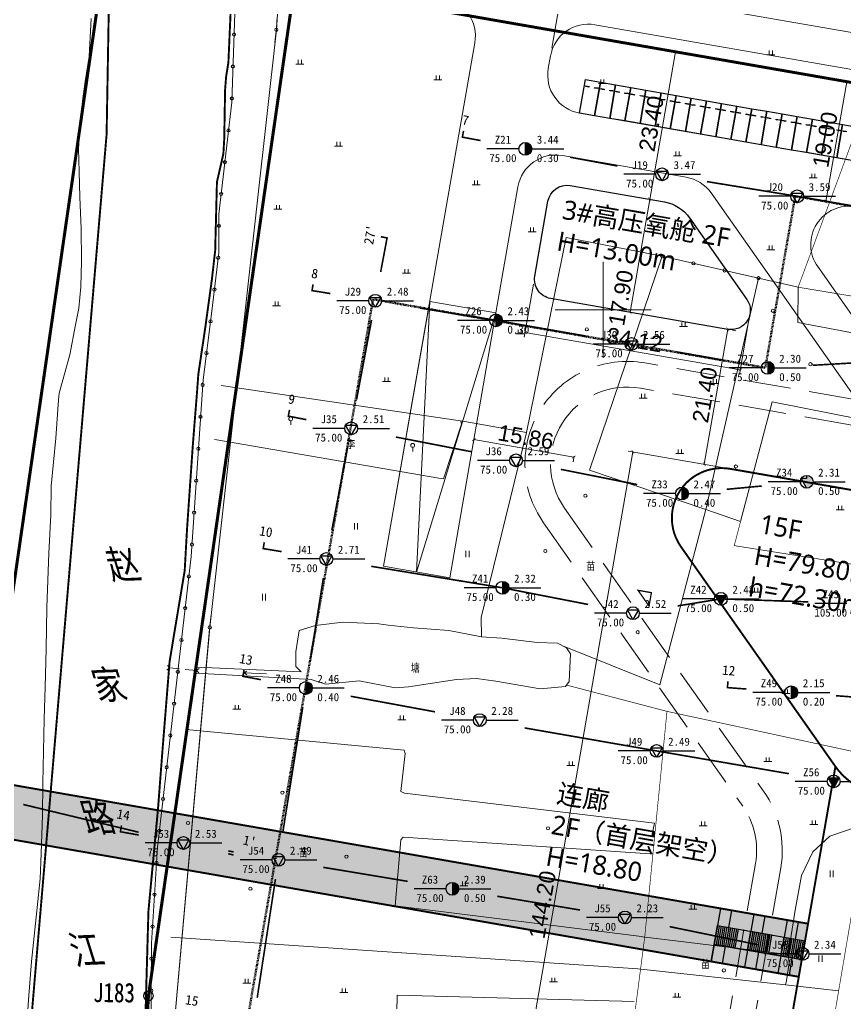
# Model space of a CAD drawing. Extents: x 274235 to 276654, y 142848 to 144425.
# Drawn here: x 275008.8 to 275137.8, y 143291.7 to 143445.3 of the extents above; entities that cross this region are included whole.
import ezdxf
from ezdxf.enums import TextEntityAlignment as Align

# ---------------------------------------------------------------- set-up
doc = ezdxf.new("R2010")
doc.units = 0
doc.header["$LTSCALE"] = 1.5
doc.header["$PDMODE"] = 1
doc.header["$PDSIZE"] = 0.2
for name, pattern in [('__DASH', [0.35, 0.25, -0.1]), ('ACAD_ISO04W100', [30, 24, -3, 0, -3]), ('X31', [1.8, 1.2, -0.6]), ('X5', [3, 2, -1])]:
    doc.linetypes.add(name, pattern=pattern)
doc.layers.get('0').update_dxf_attribs({"linetype": 'CONTINUOUS', "lineweight": 0})
doc.layers.get('Defpoints').update_dxf_attribs({"linetype": 'CONTINUOUS'})
for name, color, linetype, lineweight in [('_ACM-A-ANNO-DIMS', 7, 'CONTINUOUS', 5), ('_ACM-A-SHBD-GRID-NPLT', 14, 'CONTINUOUS', 13), ('_ACM-A-SITE-OTLN', 3, 'CONTINUOUS', 25), ('_ACM-A-SITE-ROAD', 2, 'CONTINUOUS', 18), ('_ACM-A-SITE-WALL', 5, 'CONTINUOUS', 50), ('_ACM-A-WALL-PATT', 8, 'CONTINUOUS', 9), ('ACM-A-ANNO-TEXT', 7, 'CONTINUOUS', 18), ('GXYZ', 8, 'CONTINUOUS', 0), ('JZD', 1, 'CONTINUOUS', 0), ('JZP', 1, 'CONTINUOUS', 0), ('SXSS', 8, 'CONTINUOUS', 0), ('TK', 7, 'CONTINUOUS', 0), ('ZBTZ', 8, 'CONTINUOUS', 0)]:
    doc.layers.add(name, color=color, linetype=linetype, lineweight=lineweight)
for name, color, linetype in [('A-PRKG', 8, 'CONTINUOUS'), ('ACM-G-SEXIT', 7, 'CONTINUOUS'), ('EVA', 230, 'CONTINUOUS'), ('HOLE', 1, 'CONTINUOUS'), ('Legends', 7, 'CONTINUOUS'), ('LY2', 7, 'ByLayer'), ('PROFILE', 241, 'CONTINUOUS')]:
    doc.layers.add(name, color=color, linetype=linetype)
doc.layers.add('ASSIST', color=8, linetype='CONTINUOUS', lineweight=0, plot=False)
doc.layers.add('T2006年到2024年报批数据汇总', color=7, linetype='CONTINUOUS', lineweight=60, true_color=0x0070ff)
doc.styles.add('$1$微软雅黑', font='', dxfattribs={"height": 250})
doc.styles.add('_ACM-G-NOTES', font='arial.ttf', dxfattribs={"height": 2.5})
doc.styles.add('HZ', font='', dxfattribs={"width": 0.8})
doc.styles.add('ST', font='')
doc.styles.add('宋体', font='')
doc.styles.add('水系性质说明', font='', dxfattribs={"width": 0.8, "height": 1.25})
doc.styles.add('河流名称(大)', font='', dxfattribs={"height": 2.75})
doc.styles.get('$1$微软雅黑').set_extended_font_data('Microsoft YaHei')
doc.styles.get('HZ').set_extended_font_data('NSimSun')
doc.styles.get('ST').set_extended_font_data('SimSun')
doc.styles.get('宋体').set_extended_font_data('SimSun')
doc.styles.get('水系性质说明').set_extended_font_data('NSimSun')
doc.styles.get('河流名称(大)').set_extended_font_data('NSimSun')
doc.linetypes.add('10421', pattern='A,2,[150,AAA.SHX,S=1,R=0,X=0,Y=1],1e-11', length=2)
doc.linetypes.add('1161', pattern='A,0,[149,AAA.SHX,S=0.15,R=0,X=0,Y=0],-1.6', length=1.6)
doc.dimstyles.new('_ACM-DIM-A_m', dxfattribs={"dimscale": 0.5, "dimtxt": 2.5, "dimasz": 1, "dimexe": 1.5, "dimexo": 2.5, "dimgap": 1, "dimtad": 1, "dimzin": 1, "dimdsep": 46, "dimtxsty": '_ACM-G-NOTES', "dimblk": 'ARCHTICK', "dimcen": 2.5, "dimclrd": 256, "dimclre": 256, "dimclrt": 256, "dimazin": 0, "dimtfac": 1, "dimtmove": 0, "dimatfit": 3, "dimldrblk": 'DOTSMALL', "dimfxl": 1, "dimlwd": 18, "dimlwe": 18, "dimarcsym": 0})

# ---------------------------------------------------------------- blocks, each defined once
blk = doc.blocks.new('gc119')
for p, q in [((-1.25, 0), (1.25, 0)), ((-0.5, 1.3), (-0.5, 0)), ((0.5, 1.3), (0.5, 0))]:
    blk.add_line(p, q)
blk = doc.blocks.new('gc170')
at = {"linetype": 'Continuous'}
blk.add_circle((0, 0), 0.5, dxfattribs=at)
blk = doc.blocks.new('gc121')
for p, q in [((-0.5, -1), (-0.5, 1)), ((0.5, -1), (0.5, 1))]:
    blk.add_line(p, q)
blk = doc.blocks.new('gc013c')
at = {"linetype": 'Continuous'}
blk.add_line((0.5, 0), (4, 0), dxfattribs=at)
at = {"linetype": 'Continuous', "const_width": 0.15, "flags": 128}
blk.add_lwpolyline([(3.775, 0, 1), (3.925, 0, 1)], format="xyb", close=True, dxfattribs=at)
blk = doc.blocks.new('gc325')
blk.add_line((0, 0), (0, 1.3))
blk.add_circle((0, 1.9), 0.6)
blk = doc.blocks.new('gc086')
for p, q in [((0, 0), (7, 0)), ((7, 0), (6.18, 0.57)), ((7, 0), (6.18, -0.57))]:
    blk.add_line(p, q)
blk = doc.blocks.new('GC0000')
at = {"linetype": 'Continuous'}
blk.add_point((0, 0), dxfattribs=at)
blk = doc.blocks.new('A$C5E363402')
at = {"layer": '_ACM-A-WALL-PATT', "true_color": 0xc7c8ca}
h = blk.add_hatch(color=9, dxfattribs=at)
h.dxf.hatch_style = 1
h.paths.add_polyline_path([(345642, 52718), (351582, 46778), (385725, 80921), (542549, 80901), (542548, 89321), (382245, 89321)])
at = {"layer": '_ACM-A-SITE-OTLN'}
for p, q in [((382245, 89321), (541849, 89321)), ((528648, 86622), (528648, 83622)), ((528948, 86622), (528948, 83622)), ((529248, 86622), (529248, 83622)), ((529548, 86622), (529548, 83622)), ((529848, 86622), (529848, 83622)), ((530148, 86622), (530148, 83622)), ((530448, 86622), (530448, 83622)), ((530748, 86622), (530748, 83622)), ((531048, 86622), (531048, 83622)), ((531348, 86622), (531348, 83622)), ((531648, 86622), (531648, 83622)), ((531948, 86622), (531948, 83622)), ((533948, 86622), (533948, 83622)), ((534248, 86622), (534248, 83622)), ((534548, 86622), (534548, 83622)), ((534848, 86622), (534848, 83622)), ((535148, 86622), (535148, 83622)), ((535448, 86622), (535448, 83622)), ((535748, 86622), (535748, 83622)), ((536048, 86622), (536048, 83622)), ((536348, 86622), (536348, 83622)), ((536648, 86622), (536648, 83622)), ((536948, 86622), (536948, 83622)), ((537248, 86622), (537248, 83622)), ((539248, 86622), (539248, 83622)), ((539548, 86622), (539548, 83622)), ((539848, 86622), (539848, 83622)), ((540148, 86622), (540148, 83622)), ((540448, 86622), (540448, 83622)), ((540748, 86622), (540748, 83622)), ((541048, 86622), (541048, 83622)), ((541348, 86622), (541348, 83622)), ((541648, 86622), (541648, 83622)), ((541948, 86622), (541948, 83622)), ((542248, 86622), (542248, 83622)), ((542548, 86622), (542548, 83622))]:
    blk.add_line(p, q, dxfattribs=at)
at = {"layer": '_ACM-A-SITE-OTLN', "const_width": 300}
blk.add_lwpolyline([(542542, 114238, 0.1989124), (549825, 111222), (573679, 111222, 0.6681786), (579195, 124537), (550377, 153355, 0.2547066), (542244, 157222), (518389, 157222, 0.6681786), (512874, 143906)], format="xyb", close=True, dxfattribs=at)
blk.add_lwpolyline([(670186, 25622), (559110, 25622), (550377, 16888, -0.2547066), (542244, 13022), (518389, 13022, -0.6681786), (512874, 26337), (542548, 56011), (542548, 114232), (512874, 143906, -0.6681786), (518389, 157222), (542244, 157222, -0.2547066), (550377, 153355), (571710, 132022), (657586, 132022)], format="xyb", dxfattribs=at)
blk.add_lwpolyline([(345642, 52718), (351582, 46778), (385725, 80921), (542549, 80901), (542548, 89321), (382245, 89321)], close=True, dxfattribs=at)
blk.add_lwpolyline([(541847, 89321), (382245, 89321), (345811, 52887)], dxfattribs=at)
at = {"layer": '_ACM-A-SITE-OTLN'}
for points in [[(528648, 86622), (530448, 86622), (530448, 89322), (528648, 89322)], [(533948, 86622), (535748, 86622), (535748, 89322), (533948, 89322)], [(539248, 86622), (541048, 86622), (541048, 89322), (539248, 89322)], [(528648, 86622), (531948, 86622), (531948, 83622), (528648, 83622)], [(528648, 86622), (542548, 86622), (542548, 83622), (528648, 83622)], [(533948, 86622), (537248, 86622), (537248, 83622), (533948, 83622)], [(539248, 86622), (542548, 86622), (542548, 83622), (539248, 83622)], [(528648, 83622), (542548, 83622), (542548, 80922), (528648, 80922)], [(528648, 80922), (530448, 80922), (530448, 83622), (528648, 83622)], [(533948, 80922), (535748, 80922), (535748, 83622), (533948, 83622)], [(539248, 80922), (541048, 80922), (541048, 83622), (539248, 83622)]]:
    blk.add_lwpolyline(points, close=True, dxfattribs=at)
at = {"layer": 'LY2'}
for p, q in [((486131, 196522), (501104, 196522)), ((505346, 194764), (516372, 183738)), ((483131, 181617), (483131, 193522)), ((514251, 178617), (486131, 178617))]:
    blk.add_line(p, q, dxfattribs=at)
at = {"layer": 'LY2', "extrusion": (0, 0, -1)}
for centre, radius, start, end in [((-486131, 193522), 3000, 0.00056, 90.00011), ((-501104, 190522), 6000, 90.00011, 135.00022), ((-514251, 181617), 3000, 135.00022, 270.00011), ((-486131, 181617), 3000, 270.00011, 0.00056)]:
    blk.add_arc(centre, radius, start, end, dxfattribs=at)
blk = doc.blocks.new('PARKING_2400x5400')
for points in [[(2300, -600), (2300, 4700), (-100, 4700), (-100, -600)], [(650, 3750), (150, 3750), (150, 3650), (650, 3650)], [(2050, 3750), (1550, 3750), (1550, 3650), (2050, 3650)]]:
    blk.add_lwpolyline(points, close=True)
blk = doc.blocks.new('ROAD-BLOCK')
at = {"layer": '_ACM-A-SITE-ROAD'}
for p, q in [((-29.99, 203.59), (-135.01, 203.59)), ((-153.01, 197.6), (-153.01, 124.94)), ((-141.01, 197.6), (-141.01, 195.59)), ((-135.01, 189.59), (-29.99, 189.59)), ((-142.51, 156.59), (-142.51, 176.59))]:
    blk.add_line(p, q, dxfattribs=at)
blk.add_lwpolyline([(-136.51, 182.59), (-116.86, 182.59, -0.198912), (-112.62, 180.84), (-40.98, 109.2, 0.198912), (-31.79, 105.39), (5.99, 105.39, 0.198912), (15.18, 109.2), (42.2, 136.22, 0.198912), (46.01, 145.42), (46.01, 178.09, -0.414214), (50.51, 182.59), (76.12, 182.59, -0.414214), (83.12, 175.59)], format="xyb", dxfattribs=at)
blk.add_lwpolyline([(-94.23, 172.35), (-65.83, 143.95, 0.198912), (-61.59, 142.19), (-27.49, 142.19, 0.414214), (-21.49, 148.19), (-21.49, 176.59, 0.414214), (-27.49, 182.59), (-89.99, 182.59, 0.668179)], format="xyb", close=True, dxfattribs=at)
blk.add_lwpolyline([(-142.51, 156.59), (-153.01, 156.59), (-153.01, 114.59), (-142.51, 114.59)], close=True, dxfattribs=at)
blk.add_lwpolyline([(-153.01, 156.59), (-147.76, 114.59), (-142.51, 156.59)], dxfattribs=at)
for centre, start, end in [((-159.01, 197.59), 0, 90), ((-135.01, 197.59), 90, 180), ((-135.01, 195.59), 180, 270), ((-136.51, 176.59), 90, 180)]:
    blk.add_arc(centre, 6, start, end, dxfattribs=at)
at = {"layer": 'EVA'}
blk.add_line((-182.29, 201.59), (110.58, 201.59), dxfattribs=at)
at = {"layer": 'A-PRKG', "xscale": -0.0009999999999999987, "yscale": 0.0009999999999999987, "zscale": 0.0009999999999999994, "rotation": 359.9999999304366}
for p in [(-132.71, 190.19), (-130.31, 190.19), (-127.91, 190.19), (-125.51, 190.19), (-123.11, 190.19), (-120.71, 190.19), (-118.31, 190.19), (-115.91, 190.19), (-113.51, 190.19), (-111.11, 190.19), (-108.71, 190.19), (-106.31, 190.19), (-103.91, 190.19), (-101.51, 190.19), (-99.11, 190.19), (-96.71, 190.19), (-94.31, 190.19), (-91.91, 190.19)]:
    blk.add_blockref('PARKING_2400x5400', p, dxfattribs=at)
blk = doc.blocks.new('eva')
at = {"layer": '_ACM-A-SHBD-GRID-NPLT', "linetype": '__DASH', "ltscale": 20}
for points in [[(-7.42, 209.35), (-40.98, 209.35, 0.66818), (-52.29, 182.03), (-14.05, 143.79, -0.198879), (-10.53, 135.31), (-10.53, 110.59, -0.19895), (-14.04, 102.1), (-18.3, 97.85)], [(-7.42, 205.35), (-40.98, 205.35, 0.66818), (-49.46, 184.86), (-11.22, 146.62, -0.198879), (-6.53, 135.31), (-6.53, 110.59, -0.19895), (-11.22, 99.27), (-51.17, 59.32, 0.668178), (-43.39, 40.54), (-12.45, 40.54, 0.227735), (-3.09, 45.04, -0.227735), (9.4, 51.04), (107.58, 51.04, -0.198912)]]:
    blk.add_lwpolyline(points, format="xyb", dxfattribs=at)
blk = doc.blocks.new('A$C58C25E19')
at = {"color": 1, "linetype": 'Continuous', "flags": 128}
for points in [[(-50.64, -155.46), (-29.63, 4.77), (-68.97, 11.09)], [(301.63, -48.52), (63.21, -10.17), (9.88, -1.59), (0, 0), (-20.74, -158.13), (-22.96, -204.83), (-20.14, -257.95), (37.49, -285.84), (83.31, -310.98)]]:
    blk.add_lwpolyline(points, dxfattribs=at)
blk = doc.blocks.new('BASEMENT')
at = {"layer": '_ACM-A-SITE-WALL', "linetype": '__DASH', "ltscale": 10}
blk.add_lwpolyline([(1891631, 816805), (1681958, 816805), (1681958, 789605), (1619758, 789605), (1619758, 610202), (1652552, 575356), (1764854, 536805), (1911521, 536805), (1919331, 545026), (1919331, 788642), (1896831, 788642), (1896831, 836511), (1912251, 836494), (1912258, 843311), (1891631, 843311)], close=True, dxfattribs=at)
blk = doc.blocks.new('$0$entrance')
at = {"layer": 'ACM-G-SEXIT', "color": 12, "const_width": 0.2}
blk.add_lwpolyline([(1.5, -1.5), (-1.5, -1.5), (0, 0)], close=True, dxfattribs=at)
blk = doc.blocks.new('_ArchTick')
at = {"const_width": 0.15}
blk.add_lwpolyline([(-0.5, -0.5), (0.5, 0.5)], dxfattribs=at)
blk = doc.blocks.new('*D1748')
at = {"layer": '_ACM-A-ANNO-DIMS', "lineweight": 18}
for p, q in [((275080.83, 143446.88), (275082.07, 143453.95)), ((275081.94, 143453.21), (275093.76, 143451.15)), ((275091.97, 143440.87), (275093.89, 143451.89))]:
    blk.add_line(p, q, dxfattribs=at)
at = {"layer": 'Defpoints', "color": 0}
for p in [(275093.76, 143451.15), (275080.62, 143445.64), (275091.75, 143439.64)]:
    blk.add_point(p, dxfattribs=at)
at = {"layer": '_ACM-A-ANNO-DIMS', "lineweight": 18, "xscale": 0.5, "yscale": 0.5, "zscale": 0.5}
for p, rotation in [((275081.94, 143453.21), 170.1075691695914), ((275093.76, 143451.15), 350.1075691695913)]:
    blk.add_blockref('_ArchTick', p, dxfattribs=dict(at, rotation=rotation))
at = {"layer": '_ACM-A-ANNO-DIMS', "insert": (275088.15, 143453.93), "char_height": 2.5, "attachment_point": 5, "rotation": 350.1076, "style": '_ACM-G-NOTES'}
blk.add_mtext('12.00', dxfattribs=at)
blk = doc.blocks.new('_DotSmall')
at = {"color": 0, "linetype": 'ByBlock', "const_width": 0.5}
blk.add_lwpolyline([(-0.0625, 0, 1), (0.0625, 0, 1)], format="xyb", close=True, dxfattribs=at)
blk = doc.blocks.new('*D1749')
at = {"layer": '_ACM-A-ANNO-DIMS', "lineweight": 18}
for p, q in [((275091.97, 143440.87), (275093.89, 143451.89)), ((275093.76, 143451.15), (275209.04, 143431.05)), ((275207.25, 143420.78), (275209.17, 143431.79))]:
    blk.add_line(p, q, dxfattribs=at)
at = {"layer": 'Defpoints', "color": 0}
for p in [(275091.75, 143439.64), (275209.04, 143431.05), (275207.03, 143419.54)]:
    blk.add_point(p, dxfattribs=at)
at = {"layer": '_ACM-A-ANNO-DIMS', "lineweight": 18, "xscale": 0.5, "yscale": 0.5, "zscale": 0.5}
for p, rotation in [((275093.76, 143451.15), 170.1075691695914), ((275209.04, 143431.05), 350.1075691695913)]:
    blk.add_blockref('_ArchTick', p, dxfattribs=dict(at, rotation=rotation))
at = {"layer": '_ACM-A-ANNO-DIMS', "insert": (275151.7, 143442.85), "char_height": 2.5, "attachment_point": 5, "rotation": 350.1076, "style": '_ACM-G-NOTES'}
blk.add_mtext('117.02', dxfattribs=at)
blk = doc.blocks.new('*D1705')
at = {"layer": '_ACM-A-ANNO-DIMS', "lineweight": 18, "transparency": 16777216}
for p, q in [((-152.35, 105.4), (-150.98, 105.4)), ((-151.73, 86.4), (-151.73, 105.4)), ((-152.35, 86.4), (-150.98, 86.4))]:
    blk.add_line(p, q, dxfattribs=at)
at = {"layer": 'Defpoints', "color": 0, "transparency": 16777216}
for p in [(-153.6, 105.4), (-151.73, 105.4), (-153.6, 86.4)]:
    blk.add_point(p, dxfattribs=at)
at = {"layer": '_ACM-A-ANNO-DIMS', "lineweight": 18, "transparency": 16777216, "xscale": 0.5, "yscale": 0.5, "zscale": 0.5}
for p, rotation in [((-151.73, 105.4), 89.99999999999999), ((-151.73, 86.4), 270)]:
    blk.add_blockref('_ArchTick', p, dxfattribs=dict(at, rotation=rotation))
at = {"layer": '_ACM-A-ANNO-DIMS', "transparency": 16777216, "insert": (-153.5, 95.9), "char_height": 2.5, "attachment_point": 5, "rotation": 90, "style": '_ACM-G-NOTES'}
blk.add_mtext('19.00', dxfattribs=at)
blk = doc.blocks.new('*D1726')
at = {"layer": '_ACM-A-ANNO-DIMS', "lineweight": 18, "transparency": 16777216}
for p, q in [((-177.79, 105.4), (-179.65, 105.4)), ((-178.9, 82), (-178.9, 105.4)), ((-177.79, 82), (-179.65, 82))]:
    blk.add_line(p, q, dxfattribs=at)
at = {"layer": 'Defpoints', "color": 0, "transparency": 16777216}
for p in [(-178.9, 105.4), (-176.54, 105.4), (-176.54, 82)]:
    blk.add_point(p, dxfattribs=at)
at = {"layer": '_ACM-A-ANNO-DIMS', "lineweight": 18, "transparency": 16777216, "xscale": 0.5, "yscale": 0.5, "zscale": 0.5}
for p, rotation in [((-178.9, 105.4), 90), ((-178.9, 82), 270)]:
    blk.add_blockref('_ArchTick', p, dxfattribs=dict(at, rotation=rotation))
at = {"layer": '_ACM-A-ANNO-DIMS', "transparency": 16777216, "insert": (-180.68, 93.7), "char_height": 2.5, "attachment_point": 5, "rotation": 90, "style": '_ACM-G-NOTES'}
blk.add_mtext('23.40', dxfattribs=at)
blk = doc.blocks.new('*D1727')
at = {"layer": '_ACM-A-ANNO-DIMS', "lineweight": 18, "transparency": 16777216}
for p, q in [((-178.9, 82), (-178.9, 64.1)), ((-177.65, 82), (-178.15, 82)), ((-177.65, 64.1), (-178.15, 64.1))]:
    blk.add_line(p, q, dxfattribs=at)
at = {"layer": 'Defpoints', "color": 0, "transparency": 16777216}
for p in [(-178.9, 82), (-178.9, 64.1), (-178.9, 64.1)]:
    blk.add_point(p, dxfattribs=at)
at = {"layer": '_ACM-A-ANNO-DIMS', "lineweight": 18, "transparency": 16777216, "xscale": 0.5, "yscale": 0.5, "zscale": 0.5}
for p, rotation in [((-178.9, 82), 90), ((-178.9, 64.1), 270)]:
    blk.add_blockref('_ArchTick', p, dxfattribs=dict(at, rotation=rotation))
at = {"layer": '_ACM-A-ANNO-DIMS', "transparency": 16777216, "insert": (-180.68, 66.07), "char_height": 2.5, "attachment_point": 5, "rotation": 90, "style": '_ACM-G-NOTES'}
blk.add_mtext('17.90', dxfattribs=at)
blk = doc.blocks.new('*D1728')
at = {"layer": '_ACM-A-ANNO-DIMS', "lineweight": 18, "transparency": 16777216}
for p, q in [((-194.52, 65.85), (-194.52, 57.44)), ((-160.4, 65.85), (-160.4, 57.44)), ((-194.52, 58.19), (-160.4, 58.19))]:
    blk.add_line(p, q, dxfattribs=at)
at = {"layer": 'Defpoints', "color": 0, "transparency": 16777216}
for p in [(-194.52, 67.1), (-160.4, 67.1), (-160.4, 58.19)]:
    blk.add_point(p, dxfattribs=at)
at = {"layer": '_ACM-A-ANNO-DIMS', "lineweight": 18, "transparency": 16777216, "xscale": 0.5, "yscale": 0.5, "zscale": 0.5, "rotation": 180}
blk.add_blockref('_ArchTick', (-194.52, 58.19), dxfattribs=at)
at = {"layer": '_ACM-A-ANNO-DIMS', "lineweight": 18, "transparency": 16777216, "xscale": 0.5, "yscale": 0.5, "zscale": 0.5}
blk.add_blockref('_ArchTick', (-160.4, 58.19), dxfattribs=at)
at = {"layer": '_ACM-A-ANNO-DIMS', "transparency": 16777216, "insert": (-177.46, 59.97), "char_height": 2.5, "attachment_point": 5, "style": '_ACM-G-NOTES'}
blk.add_mtext('34.12', dxfattribs=at)
blk = doc.blocks.new('*D1729')
at = {"layer": '_ACM-A-ANNO-DIMS', "lineweight": 18, "transparency": 16777216}
for p, q in [((-160.51, 42.7), (-175.46, 42.7)), ((-174.71, 42.7), (-174.71, -101.5)), ((-173.46, -101.5), (-173.96, -101.5))]:
    blk.add_line(p, q, dxfattribs=at)
at = {"layer": 'Defpoints', "color": 0, "transparency": 16777216}
for p in [(-159.26, 42.7), (-174.71, -101.5), (-174.71, -101.5)]:
    blk.add_point(p, dxfattribs=at)
at = {"layer": '_ACM-A-ANNO-DIMS', "lineweight": 18, "transparency": 16777216, "xscale": 0.5, "yscale": 0.5, "zscale": 0.5}
for p, rotation in [((-174.71, 42.7), 90), ((-174.71, -101.5), 270)]:
    blk.add_blockref('_ArchTick', p, dxfattribs=dict(at, rotation=rotation))
at = {"layer": '_ACM-A-ANNO-DIMS', "transparency": 16777216, "insert": (-176.49, -29.4), "char_height": 2.5, "attachment_point": 5, "rotation": 90, "style": '_ACM-G-NOTES'}
blk.add_mtext('144.20', dxfattribs=at)
blk = doc.blocks.new('*D1736')
at = {"layer": '_ACM-A-ANNO-DIMS', "lineweight": 18, "transparency": 16777216}
for p, q in [((-199.52, 40.44), (-199.52, 39.57)), ((-183.66, 40.32), (-199.52, 40.32)), ((-183.66, 40.44), (-183.66, 39.57))]:
    blk.add_line(p, q, dxfattribs=at)
at = {"layer": 'Defpoints', "color": 0, "transparency": 16777216}
for p in [(-199.52, 41.69), (-183.66, 41.69), (-199.52, 40.32)]:
    blk.add_point(p, dxfattribs=at)
at = {"layer": '_ACM-A-ANNO-DIMS', "lineweight": 18, "transparency": 16777216, "xscale": 0.5, "yscale": 0.5, "zscale": 0.5}
for p, rotation in [((-199.52, 40.32), 180.0000003331477), ((-183.66, 40.32), 3.331476835542076e-07)]:
    blk.add_blockref('_ArchTick', p, dxfattribs=dict(at, rotation=rotation))
at = {"layer": '_ACM-A-ANNO-DIMS', "transparency": 16777216, "insert": (-191.59, 42.09), "char_height": 2.5, "attachment_point": 5, "rotation": 0, "style": '_ACM-G-NOTES'}
blk.add_mtext('15.86', dxfattribs=at)
blk = doc.blocks.new('*D1737')
at = {"layer": '_ACM-A-ANNO-DIMS', "lineweight": 18, "transparency": 16777216}
for p, q in [((-163.4, 42.7), (-163.4, 64.1)), ((-162.15, 64.1), (-162.65, 64.1)), ((-164.37, 42.7), (-164.15, 42.7))]:
    blk.add_line(p, q, dxfattribs=at)
at = {"layer": 'Defpoints', "color": 0, "transparency": 16777216}
for p in [(-163.4, 64.1), (-163.4, 64.1), (-163.12, 42.7)]:
    blk.add_point(p, dxfattribs=at)
at = {"layer": '_ACM-A-ANNO-DIMS', "lineweight": 18, "transparency": 16777216, "xscale": 0.5, "yscale": 0.5, "zscale": 0.5}
for p, rotation in [((-163.4, 64.1), 90.0000003331477), ((-163.4, 42.7), 270.0000003331477)]:
    blk.add_blockref('_ArchTick', p, dxfattribs=dict(at, rotation=rotation))
at = {"layer": '_ACM-A-ANNO-DIMS', "transparency": 16777216, "insert": (-165.17, 53.4), "char_height": 2.5, "attachment_point": 5, "rotation": 90, "style": '_ACM-G-NOTES'}
blk.add_mtext('21.40', dxfattribs=at)
blk = doc.blocks.new('H_sam_hole')
blk.add_line((0, 2), (0, -2))
at = {"const_width": 2}
blk.add_lwpolyline([(0, -1, 0.414214), (1, 0, 0.414214), (0, 1, 1)], format="xyb", dxfattribs=at)
blk.add_circle((0, 0), 2)
blk = doc.blocks.new('H_cpt_hole')
for p, q in [((-1.73, 1), (1.73, 1)), ((0, -2), (-1.73, 1)), ((1.73, 1), (0, -2))]:
    blk.add_line(p, q)
blk.add_circle((0, 0), 2)
blk = doc.blocks.new('H_spt_hole')
blk.add_hatch(color=256).paths.add_polyline_path([(-1.73, 1), (0, -2), (1.73, 1)])
blk.add_lwpolyline([(0, -2), (1.73, 1), (-1.73, 1)], close=True)
blk.add_circle((0, 0), 2)
blk = doc.blocks.new('H_ssp_hole')
blk.add_hatch(color=256).paths.add_polyline_path([(0, 2), (0, 1), (-1.73, 1), (0, -2, 0.414214), (2, 0, 0.414214)])
for p, q in [((0, 1), (-1.73, 1)), ((-1.73, 1), (0, -2)), ((0, 2), (0, 1))]:
    blk.add_line(p, q)
blk.add_circle((0, 0), 2)
blk = doc.blocks.new('DIM')
at = {"layer": '_ACM-A-ANNO-DIMS'}
for base, p1, p2, angle, picture, middle in [((-178.899, 105.4), (-176.545, 82), (-176.545, 105.4), 90, '*D1726', (-180.676, 93.7)), ((-163.39727, 64.09504), (-163.12209, 42.7), (-163.39727, 64.09504), 90, '*D1737', (-165.1737, 53.39752)), ((-199.518, 40.318), (-183.658, 41.692), (-199.518, 41.692), 0, '*D1736', (-191.588, 42.094))]:
    dim = blk.add_linear_dim(base=base, p1=p1, p2=p2, angle=angle, dimstyle='_ACM-DIM-A_m', dxfattribs=at)
    dim.commit()
    dim.dimension.update_dxf_attribs({"geometry": picture, "text_midpoint": middle})
dim = blk.add_aligned_dim(p1=(-153.6, 86.4), p2=(-153.6, 105.4), distance=-1.874, dimstyle='_ACM-DIM-A_m', dxfattribs=at)
dim.commit()
dim.dimension.update_dxf_attribs({"geometry": '*D1705', "text_midpoint": (-153.502, 95.9)})
dim = blk.add_linear_dim(base=(-178.89898, 64.09504), p1=(-178.89898, 82), p2=(-178.89898, 64.09504), angle=90, dimstyle='_ACM-DIM-A_m', dxfattribs=at)
dim.commit()
dim.dimension.update_dxf_attribs({"geometry": '*D1727', "text_midpoint": (-178.89898, 66.07169), "dimtype": 128})
dim = blk.add_linear_dim(base=(-160.397, 58.188), p1=(-194.518, 67.095), p2=(-160.397, 67.095), dimstyle='_ACM-DIM-A_m', dxfattribs=at)
dim.commit()
dim.dimension.update_dxf_attribs({"geometry": '*D1728', "text_midpoint": (-177.458, 59.965)})
dim = blk.add_linear_dim(base=(-174.709, -101.5), p1=(-159.259, 42.7), p2=(-174.709, -101.5), angle=90, dimstyle='_ACM-DIM-A_m', override={"dimtmove": 1}, dxfattribs=at)
dim.commit()
dim.dimension.update_dxf_attribs({"geometry": '*D1729', "text_midpoint": (-176.486, -29.4)})

msp = doc.modelspace()

# ---------------------------------------------------------------- linework, layer by layer
at = {"color": 4, "linetype": 'Continuous', "const_width": 0.3, "flags": 128}
for points in [[(275352.65, 143398.206), (275114.801, 143439.685), (275061.599, 143448.963), (275051.741, 143450.682), (275022.18, 143455.838), (274982.936, 143462.682)], [(275352.732, 143398.19), (275114.842, 143439.676), (275061.631, 143448.956), (275051.771, 143450.675), (275022.205, 143455.831), (274982.954, 143462.676)]]:
    msp.add_lwpolyline(points, dxfattribs=at)
for points in [[(275026.085, 143246.205), (275028.927, 143292.866), (275051.741, 143450.682), (275022.18, 143455.838), (274999.063, 143295.928), (274996.054, 143246.517), (274997.373, 143213.568), (274997.445, 143213.54), (274999.701, 143212.657), (274999.873, 143212.363), (275000.73, 143212.019), (275000.735, 143212.017), (275000.759, 143212.006), (275000.767, 143212.003), (275000.784, 143211.996), (275013.177, 143206.716), (275013.171, 143206.719), (275013.174, 143206.717), (275022.111, 143202.544), (275027.949, 143199.651)], [(275026.111, 143246.163), (275028.953, 143292.832), (275051.771, 143450.675), (275022.205, 143455.831), (274999.084, 143295.895), (274996.075, 143246.475), (274997.395, 143213.52), (274997.466, 143213.493), (274999.723, 143212.609), (274999.895, 143212.315), (275000.752, 143211.971), (275000.757, 143211.969), (275000.781, 143211.959), (275000.789, 143211.955), (275000.805, 143211.948), (275013.201, 143206.668), (275013.195, 143206.67), (275013.198, 143206.669), (275022.136, 143202.495), (275027.976, 143199.601)]]:
    msp.add_lwpolyline(points, close=True, dxfattribs=at)
at = {"layer": 'ASSIST', "linetype": 'Continuous'}
msp.add_line((275029.633, 143251.297), (275038.337, 143348.394), dxfattribs=at)
for points in [[(275017.937, 143198.766), (275027.099, 143241.789), (275028.935, 143250.563), (275029.29, 143255.027), (275030.168, 143273.699), (275029.785, 143282.102), (275029.331, 143286.415), (275029.421, 143301.096), (275030.344, 143316.077), (275035.608, 143361.485), (275037.461, 143389.062), (275038.794, 143399.381), (275039.928, 143408.873), (275039.931, 143414.96), (275041.946, 143432.408), (275042.417, 143446.335), (275043.25, 143457.375), (275044.62, 143467.588), (275046.778, 143489.017), (275048.952, 143506.279), (275050.487, 143523.263)], [(275029.454, 143249.305), (275038.516, 143350.386)]]:
    msp.add_lwpolyline(points, dxfattribs=at)
at = {"layer": 'ASSIST', "linetype": 'Continuous', "flags": 128}
for points in [[(275038.516, 143350.386), (275048.925, 143443.742), (275052.606, 143501.572)], [(275109.2, 143408.364), (275124.247, 143404.936)]]:
    msp.add_lwpolyline(points, dxfattribs=at)
at = {"layer": 'HOLE', "linetype": 'Continuous'}
for points in [[(275086.814, 143425.136), (275081.814, 143425.136)], [(275088.814, 143425.136), (275093.814, 143425.136)], [(275108.184, 143421.165), (275103.184, 143421.165)], [(275110.184, 143421.165), (275115.184, 143421.165)], [(275129.289, 143417.726), (275124.289, 143417.726)], [(275131.289, 143417.726), (275136.289, 143417.726)], [(275063.365, 143401.402), (275058.365, 143401.402)], [(275065.365, 143401.402), (275070.365, 143401.402)], [(275082.225, 143398.348), (275077.225, 143398.348)], [(275084.225, 143398.348), (275089.225, 143398.348)], [(275103.402, 143394.651), (275098.402, 143394.651)], [(275105.402, 143394.651), (275110.402, 143394.651)], [(275124.685, 143390.926), (275119.685, 143390.926)], [(275126.685, 143390.926), (275131.685, 143390.926)], [(275059.604, 143381.482), (275054.604, 143381.482)], [(275061.604, 143381.482), (275066.604, 143381.482)], [(275085.367, 143376.481), (275080.367, 143376.481)], [(275087.367, 143376.481), (275092.367, 143376.481)], [(275130.761, 143373.136), (275125.761, 143373.136)], [(275132.761, 143373.136), (275137.761, 143373.136)], [(275111.289, 143371.302), (275106.289, 143371.302)], [(275113.289, 143371.302), (275118.289, 143371.302)], [(275055.736, 143361.084), (275050.736, 143361.084)], [(275057.736, 143361.084), (275062.736, 143361.084)], [(275083.253, 143356.578), (275078.253, 143356.578)], [(275085.253, 143356.578), (275090.253, 143356.578)], [(275117.365, 143354.845), (275112.365, 143354.845)], [(275119.365, 143354.845), (275124.365, 143354.845)], [(275138.036, 143354.138), (275133.036, 143354.138)], [(275103.625, 143352.613), (275098.625, 143352.613)], [(275105.625, 143352.613), (275110.625, 143352.613)], [(275052.526, 143340.932), (275047.526, 143340.932)], [(275054.526, 143340.932), (275059.526, 143340.932)], [(275128.37, 143340.242), (275123.37, 143340.242)], [(275130.37, 143340.242), (275135.37, 143340.242)], [(275079.702, 143335.912), (275074.702, 143335.912)], [(275081.702, 143335.912), (275086.702, 143335.912)], [(275107.321, 143331.101), (275102.321, 143331.101)], [(275109.321, 143331.101), (275114.321, 143331.101)], [(275134.989, 143326.336), (275129.989, 143326.336)], [(275136.989, 143326.336), (275141.989, 143326.336)], [(275033.401, 143316.723), (275028.401, 143316.723)], [(275035.401, 143316.723), (275040.401, 143316.723)], [(275048.241, 143314.085), (275043.241, 143314.085)], [(275050.241, 143314.085), (275055.241, 143314.085)], [(275075.425, 143309.561), (275070.425, 143309.561)], [(275077.425, 143309.561), (275082.425, 143309.561)], [(275102.372, 143305.085), (275097.372, 143305.085)], [(275104.372, 143305.085), (275109.372, 143305.085)], [(275130.115, 143299.4), (275125.115, 143299.4)], [(275132.115, 143299.4), (275137.115, 143299.4)]]:
    msp.add_lwpolyline(points, dxfattribs=at)
at = {"layer": 'JZD', "color": 1, "const_width": 0.45, "flags": 128}
msp.add_lwpolyline([(274982.935, 143462.681), (275022.179, 143455.837), (274999.062, 143295.928)], dxfattribs=at)
at = {"layer": 'JZD', "color": 240, "const_width": 0.45, "flags": 128}
for points in [[(274982.954, 143462.676), (275022.205, 143455.831), (274999.084, 143295.895)], [(275130.974, 143138.624), (275085.488, 143164.365), (275036.635, 143188.812), (275038.158, 143202.149), (275036.784, 143202.228), (275031.248, 143197.979), (275027.976, 143199.601), (275026.308, 143241.241), (275027.842, 143248.582), (275028.272, 143249.76), (275028.813, 143255.992), (275029.285, 143265.31), (275029.411, 143276.494), (275028.455, 143284.651), (275028.953, 143292.832), (275051.771, 143450.675), (275352.729, 143398.191)]]:
    msp.add_lwpolyline(points, dxfattribs=at)
at = {"layer": 'JZD', "const_width": 0.45, "flags": 128}
msp.add_lwpolyline([(275130.93, 143138.683), (275085.451, 143164.42), (275036.607, 143188.863), (275038.129, 143202.197), (275036.756, 143202.276), (275031.22, 143198.028), (275027.949, 143199.65), (275026.281, 143241.283), (275027.815, 143248.623), (275028.246, 143249.801), (275028.786, 143256.032), (275029.258, 143265.348), (275029.384, 143276.53), (275028.428, 143284.685), (275028.926, 143292.865), (275051.74, 143450.682), (275352.648, 143398.206)], dxfattribs=at)
at = {"layer": 'JZP', "linetype": 'Continuous'}
for centre in [(275028.926, 143292.865), (275028.953, 143292.832)]:
    msp.add_circle(centre, 0.75, dxfattribs=at)
at = {"layer": 'PROFILE', "linetype": 'ACAD_ISO04W100', "ltscale": 0.08, "const_width": 0.25}
for points in [[(275078.165, 143427.946), (275077.982, 143426.963), (275080.814, 143426.437)], [(275094.814, 143423.835), (275102.184, 143422.466)], [(275116.184, 143420.024), (275130.289, 143417.726), (275158.294, 143412.875), (275186.274, 143407.897), (275206.939, 143404.453)], [(275065.215, 143405.902), (275066.22, 143411.228), (275065.238, 143411.414)], [(275054.653, 143403.988), (275054.494, 143403), (275057.365, 143402.536)], [(275071.365, 143400.268), (275083.225, 143398.348), (275097.402, 143395.873)], [(275061.454, 143385.982), (275063.799, 143398.402)], [(275111.402, 143393.426), (275118.685, 143392.151)], [(275132.685, 143391.331), (275147.402, 143392.182)], [(275050.978, 143384.369), (275050.787, 143383.388), (275053.604, 143382.841)], [(275067.604, 143380.123), (275079.367, 143377.84)], [(275057.589, 143365.584), (275060.035, 143378.482)], [(275093.367, 143375.082), (275105.289, 143372.701)], [(275119.289, 143371.961), (275124.761, 143372.477)], [(275047.029, 143363.687), (275046.867, 143362.7), (275049.736, 143362.23)], [(275063.736, 143359.938), (275084.253, 143356.578), (275097.625, 143353.975)], [(275054.243, 143345.432), (275056.258, 143358.084)], [(275111.625, 143353.75), (275118.365, 143354.845), (275132.036, 143354.377)], [(275043.874, 143343.732), (275043.692, 143342.748), (275046.526, 143342.225)], [(275119.472, 143341.984), (275119.398, 143340.987), (275122.37, 143340.765)], [(275060.526, 143339.639), (275073.702, 143337.205)], [(275136.37, 143339.719), (275149.691, 143338.724), (275170.747, 143337.729), (275182.024, 143337.61)], [(275049.959, 143318.585), (275053.047, 143337.932)], [(275087.702, 143334.693), (275108.321, 143331.101), (275128.989, 143327.542)], [(275009.381, 143322.731), (275027.401, 143318.404)], [(275024.73, 143319.458), (275024.555, 143318.473), (275027.401, 143317.967)], [(275041.401, 143315.479), (275042.241, 143315.329)], [(275041.401, 143315.042), (275042.241, 143314.84)], [(275056.241, 143312.92), (275069.425, 143310.726)], [(275045.929, 143292.534), (275048.78, 143311.085)], [(275083.425, 143308.398), (275096.372, 143306.248)], [(275110.372, 143303.651), (275124.115, 143300.834)]]:
    msp.add_lwpolyline(points, dxfattribs=at)
at = {"layer": 'SXSS', "linetype": 'Continuous'}
for p, q in [((275032.216, 143344.051), (275031.895, 143344.435)), ((275032.216, 143344.051), (275031.833, 143343.73)), ((275036.466, 143343.673), (275036.849, 143343.994)), ((275036.466, 143343.673), (275036.786, 143343.29))]:
    msp.add_line(p, q, dxfattribs=at)
at = {"layer": 'SXSS', "linetype": '10421'}
for points in [[(275028.414, 143285.312), (275028.621, 143293.054), (275028.821, 143300.071), (275028.997, 143306.085), (275029.55, 143312.075), (275030.488, 143322.059), (275031.178, 143331.057), (275032.302, 143345.05), (275032.954, 143349.008), (275034.659, 143359.265), (275035.034, 143365.904), (275035.933, 143378.908), (275036.25, 143382.906), (275036.567, 143386.905), (275036.79, 143389.941), (275037.821, 143396.848), (275038.916, 143404.794), (275039.435, 143409.375), (275039.46, 143410.781), (275039.697, 143419.956), (275040.702, 143424.356), (275040.836, 143426.662), (275040.889, 143429.661), (275040.971, 143434.361), (275041.122, 143436.352), (275041.486, 143438.621), (275042.014, 143450.602)], [(275019.985, 143445.492), (275019.665, 143439.574), (275019.072, 143435.675), (275018.659, 143432.565), (275018.197, 143428.421), (275018.015, 143425.132), (275018.092, 143421.589), (275018.232, 143417.589), (275018.426, 143412.681), (275018.466, 143407.586), (275018.393, 143403.585), (275018.072, 143400.258), (275017.56, 143397.646), (275016.646, 143392.979), (275014.985, 143386.954), (275014.876, 143385.96), (275014.466, 143379.97), (275013.718, 143372.467), (275013.67, 143367.988), (275013.377, 143361.992), (275013.075, 143353.491), (275012.97, 143347.007), (275012.802, 143341.131), (275012.655, 143336.038), (275012.536, 143331.051), (275012.446, 143326.063), (275012.362, 143321.076), (275012.198, 143315.092), (275012.006, 143311.106), (275011.905, 143310.114), (275011.374, 143305.154), (275010.675, 143298.206), (275010.221, 143292.237), (275009.868, 143287.262)], [(275054.373, 143342.257), (275056.614, 143341.547), (275061.853, 143342.024), (275067.506, 143340.952), (275069.574, 143341.118), (275077.064, 143342.245), (275080.195, 143342.394), (275083.213, 143342), (275090.149, 143340.777), (275094.088, 143341.142), (275094.659, 143341.967), (275094.863, 143346.238), (275094.235, 143347.177), (275092.852, 143347.952), (275089.66, 143348.045), (275084.156, 143348.696), (275080.95, 143348.938), (275075.864, 143349.905), (275070.361, 143350.316), (275066.395, 143350.764), (275064.923, 143350.932), (275059.299, 143351.185), (275055.029, 143350.674), (275052.489, 143349.91), (275051.946, 143346.58), (275051.946, 143344.302), (275052.817, 143343.428)]]:
    msp.add_lwpolyline(points, dxfattribs=at)
at = {"layer": 'SXSS', "linetype": 'Continuous'}
for points in [[(275052.817, 143343.428), (275036.53, 143344.181)], [(275054.373, 143342.257), (275036.41, 143343.234)]]:
    msp.add_lwpolyline(points, dxfattribs=at)
at = {"layer": 'SXSS', "linetype": 'X31', "flags": 128}
msp.add_lwpolyline([(275036.466, 143343.673), (275032.216, 143344.051)], dxfattribs=at)
at = {"layer": 'T2006年到2024年报批数据汇总', "color": 6, "linetype": 'X5', "lineweight": -2, "const_width": 0.3}
for points in [[(275032.097, 143526.416), (275023.417, 143478.459), (275023.074, 143466.333), (275023.029, 143463.699), (275022.719, 143445.722), (275022.402, 143427.397), (275009.362, 143274.179), (275003.352, 143217.723)], [(275028.355, 143285.311), (275028.562, 143293.057), (275028.761, 143300.074), (275028.938, 143306.089), (275029.491, 143312.082), (275030.429, 143322.066), (275031.119, 143331.063), (275032.244, 143345.059), (275032.896, 143349.019), (275034.601, 143359.273), (275034.975, 143365.909), (275035.874, 143378.913), (275036.191, 143382.912), (275036.508, 143386.911), (275036.732, 143389.949), (275037.763, 143396.857), (275038.857, 143404.802), (275039.376, 143409.38), (275039.401, 143410.783), (275039.638, 143419.965), (275040.643, 143424.365), (275040.777, 143426.666), (275040.83, 143429.663), (275040.912, 143434.365), (275041.064, 143436.36), (275041.427, 143438.628), (275041.955, 143450.605)]]:
    msp.add_lwpolyline(points, dxfattribs=at)
at = {"layer": 'TK', "linetype": 'Continuous'}
for p, q in [((275100, 143392.5), (275100, 143407.5)), ((275092.5, 143400), (275107.5, 143400))]:
    msp.add_line(p, q, dxfattribs=at)
at = {"layer": 'ZBTZ', "linetype": 'Continuous', "const_width": 0.1}
for points in [[(275130.441, 143403.525), (275143.709, 143439.415)], [(275130.441, 143403.525), (275130.441, 143403.525), (275214.144, 143389.696)], [(275121.447, 143366.935), (275120.452, 143363.164), (275148.373, 143358.747), (275142.955, 143330.161), (275127.99, 143241.814)], [(275094.318, 143341.366), (275109.948, 143337.278), (275142.955, 143330.161)], [(275102.818, 143273.987), (275106.464, 143301.96), (275109.948, 143337.278)]]:
    msp.add_lwpolyline(points, dxfattribs=at)
at = {"layer": 'ZBTZ', "linetype": '1161'}
for points in [[(275097.836, 143374.971), (275097.836, 143374.971), (275109.2, 143408.364), (275109.2, 143408.364), (275094.194, 143411.267), (275094.194, 143411.267), (275088.019, 143380.839), (275080.925, 143351.925), (275080.95, 143348.938)], [(275165.888, 143391.321), (275130.364, 143397.997), (275130.441, 143403.525), (275124.247, 143404.936), (275116.011, 143368.785), (275116.011, 143368.785)], [(275088.019, 143380.839), (275078.356, 143382.54), (275040.658, 143388.122), (275040.311, 143388.175)], [(275077.722, 143382.643), (275077.82, 143382.135), (275075.037, 143373.584), (275074.316, 143373.682), (275039.615, 143379.699), (275039.27, 143379.759)], [(275107.559, 143317.829), (275108.001, 143319.806), (275068.93, 143324.478), (275068.384, 143324.749), (275069.042, 143330.697), (275068.862, 143331.227), (275035.352, 143334.411), (275035.024, 143334.47)], [(275128.854, 143299.291), (275129.982, 143306.231), (275130.947, 143311.656), (275132.758, 143315.334), (275135.414, 143317.806), (275139.505, 143319.186), (275141.144, 143319.471)], [(275105.415, 143297.04), (275128.472, 143294.539), (275128.634, 143295.256), (275129.027, 143297.979), (275128.854, 143299.291), (275106.116, 143302.072), (275105.986, 143302.111), (275067.457, 143306.884), (275068.354, 143317.217), (275068.708, 143317.604), (275107.31, 143315.047), (275107.69, 143315.013)], [(275105.415, 143297.04), (275032.433, 143301.987)], [(275136.769, 143293.64), (275128.472, 143294.539)], [(275032.715, 143288.75), (275067.702, 143287.6), (275067.771, 143292.93), (275067.771, 143292.93), (275104.843, 143291.958)]]:
    msp.add_lwpolyline(points, dxfattribs=at)
at = {"layer": 'ZBTZ', "linetype": '1161', "flags": 128}
for points in [[(275126.378, 143385.611), (275121.447, 143366.935), (275116.011, 143368.785), (275108.852, 143341.447), (275093.544, 143347.565)], [(275126.378, 143385.611), (275211.153, 143368.878)], [(275097.836, 143374.971), (275116.011, 143368.785)]]:
    msp.add_lwpolyline(points, dxfattribs=at)

# ---------------------------------------------------------------- block references
at = {"rotation": 359.2452370376578}
msp.add_blockref('A$C58C25E19', (275051.771, 143450.675), dxfattribs=at)
at = {"xscale": 0.001, "yscale": 0.001, "zscale": 0.001}
for name, p, rotation in [('BASEMENT', (273332.701, 142902.048), 350.1075691856989), ('A$C5E363402', (274582.158, 143309.331), 350.1075691150455)]:
    msp.add_blockref(name, p, dxfattribs=dict(at, rotation=rotation))
at = {"xscale": -1, "rotation": 304.9696371659936}
msp.add_blockref('$0$entrance', (275107.513, 143355.818), dxfattribs=at)
at = {"layer": '_ACM-A-SITE-OTLN', "rotation": 350.10756917272}
msp.add_blockref('DIM', (275269.406, 143305.731), dxfattribs=at)
at = {"layer": '_ACM-A-SITE-ROAD', "rotation": 350.1075691150455}
msp.add_blockref('eva', (275110.91, 143178.423), dxfattribs=at)
at = {"layer": 'GXYZ', "linetype": 'Continuous', "yscale": 0.5}
for p, xscale, rotation in [((275048.925, 143443.742), 0.4999999996678902, 86.35871399346027), ((275048.925, 143443.742), 0.5000000002304906, 263.6375798042969), ((275038.516, 143350.386), 0.5000000002304906, 83.63757980429693), ((275038.516, 143350.386), 0.5000000003886085, 264.8773877756557)]:
    msp.add_blockref('gc013c', p, dxfattribs=dict(at, xscale=xscale, rotation=rotation))
at = {"layer": 'GXYZ', "linetype": 'Continuous', "xscale": 0.5, "yscale": 0.5}
for p in [(275048.925, 143443.742), (275038.516, 143350.386), (275038.516, 143350.386)]:
    msp.add_blockref('gc170', p, dxfattribs=at)
at = {"layer": 'HOLE', "xscale": 0.5, "yscale": 0.5, "zscale": 0.5}
for name, p in [('H_sam_hole', (275087.814, 143425.136)), ('H_cpt_hole', (275109.184, 143421.165)), ('H_cpt_hole', (275130.289, 143417.726)), ('H_cpt_hole', (275064.365, 143401.402)), ('H_sam_hole', (275083.225, 143398.348)), ('H_cpt_hole', (275104.402, 143394.651)), ('H_sam_hole', (275125.685, 143390.926)), ('H_cpt_hole', (275060.604, 143381.482)), ('H_cpt_hole', (275086.367, 143376.481)), ('H_ssp_hole', (275131.761, 143373.136)), ('H_sam_hole', (275112.289, 143371.302)), ('H_cpt_hole', (275056.736, 143361.084)), ('H_sam_hole', (275084.253, 143356.578)), ('H_spt_hole', (275118.365, 143354.845)), ('H_cpt_hole', (275104.625, 143352.613)), ('H_sam_hole', (275053.526, 143340.932)), ('H_sam_hole', (275129.37, 143340.242)), ('H_cpt_hole', (275080.702, 143335.912)), ('H_cpt_hole', (275108.321, 143331.101)), ('H_spt_hole', (275135.989, 143326.336)), ('H_cpt_hole', (275034.401, 143316.723)), ('H_cpt_hole', (275049.241, 143314.085)), ('H_sam_hole', (275076.425, 143309.561)), ('H_cpt_hole', (275103.372, 143305.085)), ('H_cpt_hole', (275131.115, 143299.4))]:
    msp.add_blockref(name, p, dxfattribs=at)
at = {"layer": 'JZD', "linetype": 'Continuous'}
msp.add_blockref('GC0000', (275028.926, 143292.865), dxfattribs=at)
msp.add_blockref('GC0000', (275028.926, 143292.865), dxfattribs=at)
at = {"layer": 'Legends', "rotation": 350.1075691126429}
msp.add_blockref('ROAD-BLOCK', (275196.715, 143220.762), dxfattribs=at)
at = {"layer": 'SXSS', "linetype": 'Continuous', "xscale": 0.5000000034640887, "yscale": 0.5, "zscale": 0.5, "rotation": 177.2602871597744}
msp.add_blockref('gc086', (275047.383, 143343.121), dxfattribs=at)
at = {"layer": 'ZBTZ', "linetype": 'Continuous', "xscale": 0.5, "yscale": 0.5}
for name, p in [('gc170', (275042.304, 143442.994)), ('gc119', (275126.186, 143439.844)), ('gc170', (275042.135, 143437.997)), ('gc119', (275052.591, 143438.386)), ('gc119', (275074.138, 143435.934)), ('gc119', (275099.854, 143435.335)), ('gc170', (275041.966, 143433)), ('gc170', (275041.441, 143428.03)), ('gc119', (275058.626, 143425.579)), ('gc119', (275111.59, 143424.061)), ('gc170', (275040.867, 143423.063)), ('gc119', (275132.807, 143420.604)), ('gc119', (275080.112, 143419.542)), ('gc170', (275040.293, 143418.096)), ('gc119', (275049.17, 143415.706)), ('gc170', (275039.93, 143413.117)), ('gc119', (275088.861, 143412.189)), ('gc170', (275109.2, 143408.364)), ('gc119', (275126.146, 143409.387)), ('gc170', (275039.839, 143408.122)), ('gc170', (275114.075, 143407.253)), ('gc119', (275069.244, 143405.704)), ('gc170', (275118.95, 143406.143)), ('gc170', (275124.247, 143404.936)), ('gc170', (275039.245, 143403.157)), ('gc119', (275048.966, 143400.64)), ('gc170', (275126.48, 143399.848)), ('gc170', (275038.64, 143398.194)), ('gc119', (275112.522, 143397.371)), ('gc119', (275086.934, 143396.222)), ('gc170', (275097.428, 143396.946)), ('gc170', (275038, 143393.235)), ('gc170', (275132.358, 143391.496)), ('gc119', (275066.116, 143388.788)), ('gc119', (275117.43, 143388.492)), ('gc170', (275037.407, 143388.272)), ('gc119', (275106.223, 143386.215)), ('gc170', (275037.072, 143383.283)), ('gc325', (275051.166, 143382.015)), ('gc170', (275036.737, 143378.294)), ('gc325', (275070.216, 143377.873)), ('gc119', (275111.941, 143377.537)), ('gc170', (275120.712, 143375.527)), ('gc170', (275036.402, 143373.306)), ('gc170', (275097.203, 143370.958)), ('gc119', (275137.01, 143368.741)), ('gc170', (275036.067, 143368.317)), ('gc121', (275061.372, 143366.176)), ('gc170', (275035.732, 143363.328)), ('gc170', (275090.933, 143362.322)), ('gc121', (275078.781, 143361.865)), ('gc170', (275035.245, 143358.353)), ('gc119', (275123.873, 143355.897)), ('gc121', (275046.986, 143355.11)), ('gc170', (275034.669, 143353.386)), ('gc170', (275034.093, 143348.42)), ('gc170', (275105.373, 143349.651)), ('gc170', (275033.518, 143343.453)), ('gc119', (275128.501, 143340.048)), ('gc170', (275032.942, 143338.486)), ('gc119', (275042.75, 143337.615)), ('gc119', (275068.527, 143335.973)), ('gc170', (275032.366, 143333.52)), ('gc170', (275031.79, 143328.553)), ('gc119', (275094.918, 143328.8)), ('gc119', (275125.683, 143329.425)), ('gc170', (275049.871, 143324.583)), ('gc170', (275031.215, 143323.586)), ('gc170', (275035.121, 143319.833)), ('gc119', (275115.604, 143319.416)), ('gc119', (275132.874, 143319.599)), ('gc170', (275030.639, 143318.619)), ('gc170', (275091.366, 143319.015)), ('gc170', (275030.194, 143313.641)), ('gc170', (275059.871, 143314.583)), ('gc121', (275135.679, 143311.901)), ('gc119', (275078.226, 143310.049)), ('gc119', (275099.706, 143309.616)), ('gc170', (275029.886, 143308.651)), ('gc170', (275044.871, 143309.583)), ('gc119', (275113.986, 143306.37)), ('gc170', (275029.579, 143303.66)), ('gc170', (275029.406, 143298.665)), ('gc121', (275133.939, 143298.646)), ('gc170', (275118.842, 143296.815)), ('gc119', (275044.284, 143294.839)), ('gc119', (275092.197, 143295.029)), ('gc170', (275029.375, 143293.665)), ('gc119', (275059.452, 143293.367)), ('gc119', (275111.492, 143292.62))]:
    msp.add_blockref(name, p, dxfattribs=at)

# ---------------------------------------------------------------- texts
at = {"layer": 'ACM-A-ANNO-TEXT', "char_height": 3, "attachment_point": 1, "rotation": 350.10757, "style": '$1$微软雅黑'}
for s, width, insert in [('3#高压氧舱 2F\\PH=13.00m', 29.08252, (275093.953, 143417.188)), ('15F\\PH=79.80m\\Ph=72.30m', 29.08252, (275124.749, 143368.103)), ('连廊\\P2F（首层架空）\\PH=18.80', 43.84528, (275093.09, 143326.035))]:
    msp.add_mtext_dynamic_manual_height_columns(s, width=width, gutter_width=15.556, heights=[0], dxfattribs=dict(at, insert=insert))
at = {"layer": 'HOLE', "style": 'ST'}
for s, p in [('Z21', (275084.314, 143426.573)), ('3.44', (275091.314, 143426.573)), ('75.00', (275084.314, 143423.698)), ('0.30', (275091.314, 143423.698)), ('J19', (275105.684, 143422.603)), ('3.47', (275112.684, 143422.603)), ('75.00', (275105.684, 143419.728)), ('J20', (275126.789, 143419.163)), ('3.59', (275133.789, 143419.163)), ('75.00', (275126.789, 143416.288)), ('J29', (275060.865, 143402.84)), ('2.48', (275067.865, 143402.84)), ('75.00', (275060.865, 143399.965)), ('Z26', (275079.725, 143399.785)), ('2.43', (275086.725, 143399.785)), ('75.00', (275079.725, 143396.91)), ('0.30', (275086.725, 143396.91)), ('J30', (275100.902, 143396.089)), ('2.56', (275107.902, 143396.089)), ('75.00', (275100.902, 143393.214)), ('Z27', (275122.185, 143392.364)), ('2.30', (275129.185, 143392.364)), ('75.00', (275122.185, 143389.489)), ('0.50', (275129.185, 143389.489)), ('J35', (275057.104, 143382.919)), ('2.51', (275064.104, 143382.919)), ('75.00', (275057.104, 143380.044)), ('J36', (275082.867, 143377.918)), ('2.59', (275089.867, 143377.918)), ('75.00', (275082.867, 143375.043)), ('Z34', (275128.261, 143374.573)), ('2.31', (275135.261, 143374.573)), ('Z33', (275108.789, 143372.739)), ('2.47', (275115.789, 143372.739)), ('75.00', (275128.261, 143371.698)), ('0.50', (275135.261, 143371.698)), ('75.00', (275108.789, 143369.864)), ('0.40', (275115.789, 143369.864)), ('J41', (275053.236, 143362.522)), ('2.71', (275060.236, 143362.522)), ('75.00', (275053.236, 143359.647)), ('Z41', (275080.753, 143358.016)), ('2.32', (275087.753, 143358.016)), ('Z42', (275114.865, 143356.283)), ('2.48', (275121.865, 143356.283)), ('75.00', (275080.753, 143355.141)), ('0.30', (275087.753, 143355.141)), ('Z43', (275135.536, 143355.576)), ('J42', (275101.125, 143354.051)), ('2.52', (275108.125, 143354.051)), ('75.00', (275114.865, 143353.408)), ('0.50', (275121.865, 143353.408)), ('105.00', (275135.536, 143352.701)), ('75.00', (275101.125, 143351.176)), ('Z48', (275050.026, 143342.37)), ('2.46', (275057.026, 143342.37)), ('Z49', (275125.87, 143341.679)), ('2.15', (275132.87, 143341.679)), ('75.00', (275050.026, 143339.495)), ('0.40', (275057.026, 143339.495)), ('J48', (275077.202, 143337.35)), ('2.28', (275084.202, 143337.35)), ('75.00', (275125.87, 143338.804)), ('0.20', (275132.87, 143338.804)), ('75.00', (275077.202, 143334.475)), ('J49', (275104.821, 143332.538)), ('2.49', (275111.821, 143332.538)), ('75.00', (275104.821, 143329.663)), ('Z56', (275132.489, 143327.774)), ('75.00', (275132.489, 143324.899)), ('J53', (275030.901, 143318.16)), ('2.53', (275037.901, 143318.16)), ('75.00', (275030.901, 143315.285)), ('J54', (275045.741, 143315.522)), ('2.49', (275052.741, 143315.522)), ('75.00', (275045.741, 143312.647)), ('Z63', (275072.925, 143310.998)), ('2.39', (275079.925, 143310.998)), ('75.00', (275072.925, 143308.123)), ('0.50', (275079.925, 143308.123)), ('J55', (275099.872, 143306.522)), ('2.23', (275106.872, 143306.522)), ('75.00', (275099.872, 143303.647)), ('J56', (275127.615, 143300.837)), ('2.34', (275134.615, 143300.837)), ('75.00', (275127.615, 143297.962))]:
    msp.add_text(s, height=1.25, dxfattribs=at).set_placement(p, align=Align.MIDDLE_CENTER)
at = {"layer": 'JZP', "linetype": 'Continuous', "style": 'HZ', "width": 0.8}
msp.add_text('J183', height=3, dxfattribs=at).set_placement((275023.544, 143293.351), align=Align.MIDDLE)
msp.add_text('J183', height=3, rotation=359.24524, dxfattribs=at).set_placement((275023.57, 143293.318), align=Align.MIDDLE)
at = {"layer": 'PROFILE', "style": 'ST'}
for s, rotation, p in [('7', 349.47329, (275078.256, 143428.438)), ("27'", 79.30812, (275064.746, 143411.507)), ('8', 350.80193, (275054.733, 143404.481)), ('9', 349.01462, (275051.073, 143384.86)), ('10', 350.70017, (275047.11, 143364.18)), ('13', 349.53419, (275043.965, 143344.224)), ('12', 355.72788, (275119.51, 143342.483)), ('14', 349.92023, (275024.818, 143319.95)), ("1'", 346.49716, (275044.475, 143315.847)), ('15', 351.80086, (275035.554, 143290.945))]:
    msp.add_text(s, height=1.5, rotation=rotation, dxfattribs=at).set_placement(p, align=Align.BOTTOM_CENTER)
at = {"layer": 'SXSS', "color": 0, "linetype": 'Continuous', "style": '河流名称(大)', "oblique": 345, "width": 0.8}
for s, p in [('赵', (275023.165, 143357.904)), ('家', (275020.99, 143339.111)), ('路', (275019.295, 143318.405)), ('江', (275017.466, 143297.686))]:
    msp.add_text(s, height=4.5, rotation=2.31836, dxfattribs=at).set_placement(p)
at = {"layer": 'SXSS', "linetype": 'Continuous', "style": '水系性质说明', "width": 0.8}
msp.add_text('塘', height=1.25, dxfattribs=at).set_placement((275070.628, 143344.121), align=Align.MIDDLE)
at = {"layer": 'ZBTZ', "linetype": 'Continuous', "style": '宋体', "width": 0.8}
for s, p in [('李', (275060.559, 143379.035)), ('苗', (275098.034, 143360.024)), ('苗', (275053.129, 143315.256)), ('苗', (275115.947, 143297.839))]:
    msp.add_text(s, height=1.25, dxfattribs=at).set_placement(p, align=Align.MIDDLE)

# ---------------------------------------------------------------- dimensions: what is measured, and where the dimension line sits
at = {"layer": '_ACM-A-ANNO-DIMS'}
for base, p1, p2, picture, middle in [((275093.76, 143451.152), (275080.618, 143445.644), (275091.753, 143439.642), '*D1748', (275088.154, 143453.932)), ((275209.038, 143431.048), (275091.753, 143439.642), (275207.032, 143419.544), '*D1749', (275151.704, 143442.85))]:
    dim = msp.add_linear_dim(base=base, p1=p1, p2=p2, angle=170.10757, dimstyle='_ACM-DIM-A_m', override={"dimtmove": 1}, dxfattribs=at)
    dim.commit()
    dim.dimension.update_dxf_attribs({"geometry": picture, "text_midpoint": middle})

doc.saveas('drawing.dxf')
